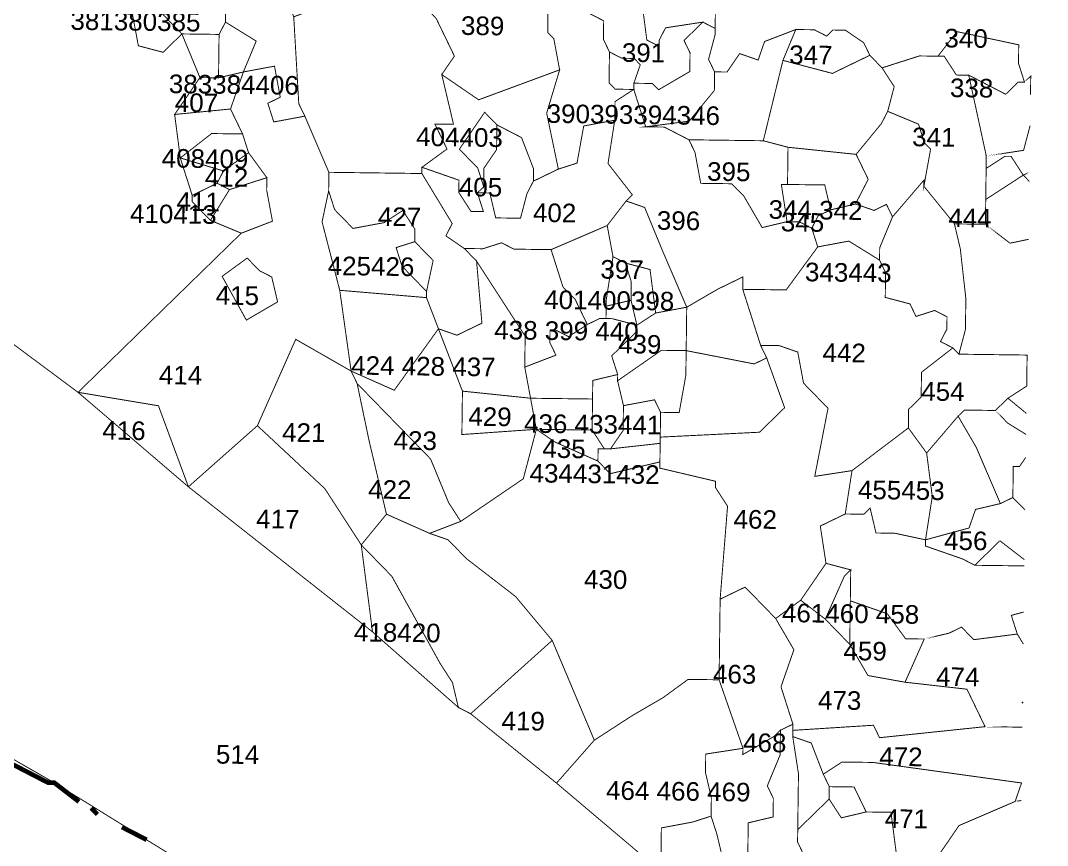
# Model space of a CAD drawing. Header units: metres. Extents: x 259278 to 277237, y 2171369 to 2185379.
# Drawn here: x 276509 to 277166, y 2172629 to 2173157 of the extents above; entities that cross this region are included whole.
import ezdxf

# ---------------------------------------------------------------- set-up
doc = ezdxf.new("R2010")
doc.units = ezdxf.units.M
doc.header["$MEASUREMENT"] = 0
for name, color, linetype in [('RIVER @ 1', 4, 'Continuous'), ('SURVEY NO.', 7, 'Continuous'), ('SURVEY PLOT BOUNDARY', 35, 'Continuous'), ('VILLAGE BOUNDARY', 212, 'Continuous')]:
    doc.layers.add(name, color=color, linetype=linetype)
doc.styles.add('PDF Arial', font='arial.ttf')

msp = doc.modelspace()

# ---------------------------------------------------------------- hatches: boundary and pattern name
at = {"layer": 'RIVER @ 1'}
h = msp.add_hatch(dxfattribs=at)
h.set_pattern_fill('DASH', color=256, scale=11.894434, angle=-0.74564)
h.set_pattern_definition([(359.25436, (257896.262, 2170850.366), (38.253085, 37.270174), [37.76483, -37.76483])])
edge = h.paths.add_edge_path()
edge.add_line((277165.72, 2174242.72), (277165.78, 2174247.49))
edge.add_line((277165.78, 2174247.49), (277094.27, 2174236.52))
edge.add_line((277094.27, 2174236.52), (276998.98, 2174225.86))
edge.add_line((276998.98, 2174225.86), (276955.42, 2174230.4))
edge.add_line((276955.42, 2174230.4), (276872.28, 2174239.41))
edge.add_line((276872.28, 2174239.41), (276702.23, 2174273.35))
edge.add_line((276702.23, 2174273.35), (276619.24, 2174294.25))
edge.add_line((276619.24, 2174294.25), (276559.88, 2174302.96))
edge.add_line((276559.88, 2174302.96), (276468.81, 2174312.07))
edge.add_line((276468.81, 2174312.07), (276397.45, 2174313))
edge.add_line((276397.45, 2174313), (276314.05, 2174302.19))
edge.add_line((276314.05, 2174302.19), (276274.31, 2174294.78))
edge.add_line((276274.31, 2174294.78), (276234.46, 2174279.43))
edge.add_line((276234.46, 2174279.43), (276202.38, 2174252.09))
edge.add_line((276202.38, 2174252.09), (276174.17, 2174216.77))
edge.add_line((276174.17, 2174216.77), (276141.99, 2174181.5))
edge.add_line((276141.99, 2174181.5), (276130, 2174173.73))
edge.add_line((276130, 2174173.73), (276125.98, 2174169.81))
edge.add_line((276125.98, 2174169.81), (276109.97, 2174158.12))
edge.add_line((276109.97, 2174158.12), (276038.25, 2174131.3))
edge.add_line((276038.25, 2174131.3), (275879.07, 2174085.79))
edge.add_line((275879.07, 2174085.79), (275719.78, 2174032.34))
edge.add_line((275719.78, 2174032.34), (275663.97, 2174009.28))
edge.add_line((275663.97, 2174009.28), (275624.12, 2173993.93))
edge.add_line((275624.12, 2173993.93), (275560.08, 2173947.18))
edge.add_line((275560.08, 2173947.18), (275544.06, 2173935.49))
edge.add_line((275544.06, 2173935.49), (275495.98, 2173896.46))
edge.add_line((275495.98, 2173896.46), (275459.94, 2173869.17))
edge.add_line((275459.94, 2173869.17), (275439.86, 2173849.61))
edge.add_line((275439.86, 2173849.61), (275419.99, 2173845.9))
edge.add_line((275419.99, 2173845.9), (275408.09, 2173846.06))
edge.add_line((275408.09, 2173846.06), (275396.36, 2173858.1))
edge.add_line((275396.36, 2173858.1), (275388.74, 2173882))
edge.add_line((275388.74, 2173882), (275377.46, 2173929.73))
edge.add_line((275377.46, 2173929.73), (275378.14, 2173981.27))
edge.add_line((275378.14, 2173981.27), (275387.35, 2174080.29))
edge.add_line((275387.35, 2174080.29), (275392.09, 2174139.71))
edge.add_line((275392.09, 2174139.71), (275393.02, 2174211.08))
edge.add_line((275393.02, 2174211.08), (275390.19, 2174298.35))
edge.add_line((275390.19, 2174298.35), (275391.02, 2174361.79))
edge.add_line((275391.02, 2174361.79), (275403.68, 2174421.11))
edge.add_line((275403.68, 2174421.11), (275424.18, 2174472.39))
edge.add_line((275424.18, 2174472.39), (275452.26, 2174520.84))
edge.add_line((275452.26, 2174520.84), (275460.68, 2174535.36))
edge.add_line((275460.68, 2174535.36), (275476.79, 2174554.98))
edge.add_line((275476.79, 2174554.98), (275480.86, 2174562.86))
edge.add_line((275480.86, 2174562.86), (275488.94, 2174574.65))
edge.add_line((275488.94, 2174574.65), (275505.27, 2174610.13))
edge.add_line((275505.27, 2174610.13), (275513.71, 2174649.67))
edge.add_line((275513.71, 2174649.67), (275514.64, 2174721.04))
edge.add_line((275514.64, 2174721.04), (275492.4, 2174840.29))
edge.add_line((275492.4, 2174840.29), (275446.69, 2174983.65))
edge.add_line((275446.69, 2174983.65), (275407.87, 2175047.6))
edge.add_line((275407.87, 2175047.6), (275357.27, 2175119.64))
edge.add_line((275357.27, 2175119.64), (275278.96, 2175196))
edge.add_line((275278.96, 2175196), (275208.59, 2175272.26))
edge.add_line((275208.59, 2175272.26), (275173.43, 2175312.37))
edge.add_line((275173.43, 2175312.37), (275177.34, 2175308.35))
edge.add_line((275177.34, 2175308.35), (275103.1, 2175392.6))
edge.add_line((275103.1, 2175392.6), (274981.97, 2175529))
edge.add_line((274981.97, 2175529), (274892.44, 2175657.06))
edge.add_line((274892.44, 2175657.06), (274853.73, 2175728.94))
edge.add_line((274853.73, 2175728.94), (274811.36, 2175824.66))
edge.add_line((274811.36, 2175824.66), (274773.17, 2175936.2))
edge.add_line((274773.17, 2175936.2), (274761.74, 2175972.03))
edge.add_line((274761.74, 2175972.03), (274754.82, 2175997.51))
edge.add_line((274754.82, 2175997.51), (274750.16, 2175995.98))
edge.add_line((274750.16, 2175995.98), (274698.11, 2175957))
edge.add_line((274698.11, 2175957), (274721.01, 2175889.29))
edge.add_line((274721.01, 2175889.29), (274744.13, 2175837.44))
edge.add_line((274744.13, 2175837.44), (274798.13, 2175721.73))
edge.add_line((274798.13, 2175721.73), (274805.85, 2175705.77))
edge.add_line((274805.85, 2175705.77), (274817.49, 2175685.79))
edge.add_line((274817.49, 2175685.79), (274863.87, 2175593.98))
edge.add_line((274863.87, 2175593.98), (274863.82, 2175590.02))
edge.add_line((274863.82, 2175590.02), (274871.59, 2175578.02))
edge.add_line((274871.59, 2175578.02), (274914.42, 2175517.98))
edge.add_line((274914.42, 2175517.98), (274996.18, 2175401.92))
edge.add_line((274996.18, 2175401.92), (275097.75, 2175285.6))
edge.add_line((275097.75, 2175285.6), (275183.82, 2175197.24))
edge.add_line((275183.82, 2175197.24), (275219.04, 2175161.09))
edge.add_line((275219.04, 2175161.09), (275281.69, 2175100.79))
edge.add_line((275281.69, 2175100.79), (275289.52, 2175092.76))
edge.add_line((275289.52, 2175092.76), (275324.57, 2175044.72))
edge.add_line((275324.57, 2175044.72), (275332.4, 2175036.68))
edge.add_line((275332.4, 2175036.68), (275355.82, 2175008.62))
edge.add_line((275355.82, 2175008.62), (275359.58, 2174992.71))
edge.add_line((275359.58, 2174992.71), (275375.08, 2174964.75))
edge.add_line((275375.08, 2174964.75), (275378.89, 2174952.8))
edge.add_line((275378.89, 2174952.8), (275401.9, 2174893.02))
edge.add_line((275401.9, 2174893.02), (275420.74, 2174817.43))
edge.add_line((275420.74, 2174817.43), (275424.34, 2174789.63))
edge.add_line((275424.34, 2174789.63), (275424.08, 2174769.8))
edge.add_line((275424.08, 2174769.8), (275427.63, 2174738.03))
edge.add_line((275427.63, 2174738.03), (275427.48, 2174726.14))
edge.add_line((275427.48, 2174726.14), (275422.95, 2174682.58))
edge.add_line((275422.95, 2174682.58), (275401.94, 2174591.65))
edge.add_line((275401.94, 2174591.65), (275381.34, 2174532.43))
edge.add_line((275381.34, 2174532.43), (275373, 2174500.82))
edge.add_line((275373, 2174500.82), (275364.45, 2174473.08))
edge.add_line((275364.45, 2174473.08), (275352.3, 2174433.67))
edge.add_line((275352.3, 2174433.67), (275343.86, 2174394.13))
edge.add_line((275343.86, 2174394.13), (275343.91, 2174398.09))
edge.add_line((275343.91, 2174398.09), (275326.87, 2174307.11))
edge.add_line((275326.87, 2174307.11), (275309.82, 2174216.12))
edge.add_line((275309.82, 2174216.12), (275309.77, 2174212.16))
edge.add_line((275309.77, 2174212.16), (275288.2, 2174077.61))
edge.add_line((275288.2, 2174077.61), (275279.44, 2174014.28))
edge.add_line((275279.44, 2174014.28), (275274.91, 2173970.72))
edge.add_line((275274.91, 2173970.72), (275274.86, 2173966.75))
edge.add_line((275274.86, 2173966.75), (275264.82, 2173804.3))
edge.add_line((275264.82, 2173804.3), (275260.08, 2173744.88))
edge.add_line((275260.08, 2173744.88), (275254.1, 2173590.3))
edge.add_line((275254.1, 2173590.3), (275244.99, 2173499.22))
edge.add_line((275244.99, 2173499.22), (275236.44, 2173451.74))
edge.add_line((275236.44, 2173451.74), (275236.39, 2173447.78))
edge.add_line((275236.39, 2173447.78), (275232.01, 2173416.11))
edge.add_line((275232.01, 2173416.11), (275206.99, 2173321.26))
edge.add_line((275206.99, 2173321.26), (275194.53, 2173277.81))
edge.add_line((275194.53, 2173277.81), (275190.3, 2173258.03))
edge.add_line((275190.3, 2173258.03), (275169.3, 2173167.1))
edge.add_line((275169.3, 2173167.1), (275152.25, 2173076.12))
edge.add_line((275152.25, 2173076.12), (275147.64, 2173040.84))
edge.add_line((275147.64, 2173040.84), (275143.45, 2173008.82))
edge.add_line((275143.45, 2173008.82), (275109.1, 2172807.03))
edge.add_line((275109.1, 2172807.03), (275095.66, 2172688.24))
edge.add_line((275095.66, 2172688.24), (275086.6, 2172601.11))
edge.add_line((275086.6, 2172601.11), (275086.24, 2172573.36))
edge.add_line((275086.24, 2172573.36), (275081.34, 2172502.05))
edge.add_line((275081.34, 2172502.05), (275084.74, 2172458.38))
edge.add_line((275084.74, 2172458.38), (275084.23, 2172418.73))
edge.add_line((275084.23, 2172418.73), (275091.43, 2172363.12))
edge.add_line((275091.43, 2172363.12), (275105.48, 2172224.15))
edge.add_line((275105.48, 2172224.15), (275127.2, 2172065.25))
edge.add_line((275127.2, 2172065.25), (275134.62, 2172025.49))
edge.add_line((275134.62, 2172025.49), (275164.63, 2171894.24))
edge.add_line((275164.63, 2171894.24), (275198.24, 2171735.19))
edge.add_line((275198.24, 2171735.19), (275213.37, 2171679.47))
edge.add_line((275213.37, 2171679.47), (275246.88, 2171512.49))
edge.add_line((275246.88, 2171512.49), (275246.94, 2171516.45))
edge.add_line((275246.94, 2171516.45), (275269.33, 2171409.09))
edge.add_line((275269.33, 2171409.09), (275271.15, 2171397.17))

# ---------------------------------------------------------------- linework, layer by layer
at = {"layer": 'SURVEY PLOT BOUNDARY', "lineweight": 18, "const_width": 0.595}
for points in [[(276501.88, 2173197.34), (276573.54, 2173220.2), (276569.32, 2173200.43), (276569.17, 2173188.54), (276549.3, 2173184.83), (276553, 2173164.95), (276580.7, 2173160.63), (276584.41, 2173140.75), (276600.21, 2173136.58), (276612.26, 2173148.32), (276623.79, 2173120.41), (276607.62, 2173096.83), (276611.23, 2173069.03), (276618.84, 2173045.13), (276618.79, 2173041.17), (276630.53, 2173029.12), (276650.25, 2173020.93), (276545.84, 2172919.19), (276431.96, 2173003.95)], [(276846.51, 2173173.03), (276846.2, 2173149.24), (276850.11, 2173145.23), (276853.81, 2173125.35), (276802.02, 2173106.2), (276778.44, 2173122.37), (276786.53, 2173134.16), (276774.94, 2173158.1)], [(276905.97, 2173172.26), (276909.57, 2173144.45), (276917.45, 2173140.38), (276917.5, 2173144.35), (276921.57, 2173152.23), (276945.4, 2173155.88), (276933.36, 2173144.14), (276937.22, 2173136.16), (276937.06, 2173124.27), (276917.09, 2173112.63), (276913.17, 2173116.65), (276901.28, 2173116.8), (276905.4, 2173128.64), (276901.49, 2173132.66), (276893.56, 2173132.76), (276885.68, 2173136.83), (276881.82, 2173144.81), (276881.98, 2173156.71), (276874.1, 2173160.78)], [(277093.04, 2172618.62), (277109.21, 2172642.2), (277145.09, 2172657.6), (277149.21, 2172669.44), (277054.22, 2172682.57), (277034.4, 2172682.83), (277022.41, 2172675.06), (277014.74, 2172694.98), (277002.9, 2172699.1), (277002.95, 2172703.07), (277054.53, 2172706.36), (277058.39, 2172698.38), (277125.89, 2172705.43), (277114.31, 2172729.38), (277074.72, 2172733.86), (277086.97, 2172761.46), (277075.08, 2172761.61), (277063.39, 2172777.63), (277039.71, 2172785.87), (277039.97, 2172805.69), (277024.16, 2172809.86), (277020.51, 2172833.7), (277036.47, 2172841.42), (277048.36, 2172841.27), (277052.38, 2172845.18), (277056.13, 2172829.27), (277068.03, 2172829.12), (277087.8, 2172824.89), (277115.65, 2172832.46), (277119.77, 2172844.31), (277135.68, 2172848.06), (277120.28, 2172883.95), (277108.65, 2172903.93), (277112.66, 2172907.85), (277132.48, 2172907.59), (277140.52, 2172915.41), (277152.29, 2172905.74), (277140.52, 2172915.41), (277152.51, 2172923.19), (277152.77, 2172943.01), (277109.16, 2172943.58), (277113.33, 2172959.39), (277113.59, 2172979.21), (277110.04, 2173010.98), (277106.28, 2173026.89), (277126.1, 2173026.63), (277126.31, 2173042.49), (277138.31, 2173050.27), (277150.3, 2173058.04), (277142.53, 2173070.04), (277138.56, 2173070.09), (277126.57, 2173062.32), (277126.67, 2173070.25), (277115.45, 2173121.95), (277139.08, 2173109.74), (277147.11, 2173117.57), (277151.08, 2173117.52), (277147.27, 2173129.46), (277147.42, 2173141.36), (277107.88, 2173149.8), (277095.78, 2173134.1), (277083.89, 2173134.25), (277060, 2173126.63), (277052.18, 2173134.67), (277048.32, 2173142.65), (277036.53, 2173150.73), (277028.6, 2173150.83), (277024.58, 2173146.92), (277016.71, 2173150.99), (277004.81, 2173151.14), (276984.89, 2173143.47), (276980.77, 2173131.63), (276968.93, 2173135.75), (276960.85, 2173123.96), (276952.92, 2173124.06), (276949.06, 2173132.04), (276953.23, 2173147.85), (276953.49, 2173167.67)], [(276707.69, 2172560.19), (276530.69, 2172669.56), (276318.18, 2172791.29), (276338.51, 2172830.68), (276342.58, 2172838.56), (276366.16, 2172822.39), (276401.99, 2172833.82), (276402.35, 2172861.57), (276354.84, 2172866.16), (276375.28, 2172913.48), (276411.98, 2172992.31), (276431.96, 2173003.95), (276545.84, 2172919.19), (276616.42, 2172858.79), (276734.16, 2172766.05), (276789.04, 2172717.75), (276796.91, 2172713.68), (276851.84, 2172669.35), (276918.51, 2172612.96)], [(277135.37, 2172824.28), (277151.07, 2172812.17)], [(277151.07, 2172812.17), (277135.37, 2172824.28)], [(276141.53, 2172623.07), (276221.9, 2172705.3), (276306.39, 2172799.37), (276318.18, 2172791.29), (276530.69, 2172669.56), (276707.69, 2172560.19)]]:
    msp.add_lwpolyline(points, dxfattribs=at)
for points in [[(276652.52, 2173195.38), (276656.22, 2173175.51), (276676.1, 2173179.21), (276683.77, 2173159.29), (276687.01, 2173103.73), (276690.87, 2173095.75), (276671, 2173092.04), (276667.19, 2173103.99), (276675.17, 2173107.85), (276671.46, 2173127.72), (276651.59, 2173124.02), (276659.78, 2173143.74), (276640.11, 2173155.89), (276640.42, 2173179.68), (276604.59, 2173168.25), (276600.73, 2173176.23), (276624.67, 2173187.81), (276612.88, 2173195.9), (276609.07, 2173207.85), (276617.05, 2173211.71), (276632.96, 2173215.47), (276632.85, 2173207.54), (276648.71, 2173207.33)], [(276945.87, 2173191.57), (276949.83, 2173191.51), (276965.64, 2173187.34), (276969.65, 2173191.26), (276997.35, 2173186.93), (277013.16, 2173182.76), (277013, 2173170.86), (276981.29, 2173171.28), (276953.49, 2173167.67), (276953.28, 2173151.81), (276945.4, 2173155.88), (276921.57, 2173152.23), (276917.5, 2173144.35), (276917.45, 2173140.38), (276909.57, 2173144.45), (276905.97, 2173172.26), (276906.07, 2173180.19), (276902.21, 2173188.17), (276922.08, 2173191.87), (276933.98, 2173191.72), (276941.9, 2173191.62)], [(276600.73, 2173176.23), (276604.59, 2173168.25), (276600.52, 2173160.37), (276612.26, 2173148.32), (276600.21, 2173136.58), (276584.41, 2173140.75), (276580.7, 2173160.63), (276588.99, 2173188.28), (276596.87, 2173184.21)], [(276640.11, 2173155.89), (276636.04, 2173148.01), (276612.26, 2173148.32), (276600.52, 2173160.37), (276604.59, 2173168.25), (276640.42, 2173179.68)], [(276774.94, 2173158.1), (276786.53, 2173134.16), (276778.44, 2173122.37), (276785.96, 2173090.54), (276774.07, 2173090.7), (276781.79, 2173074.74), (276765.78, 2173063.05), (276765.73, 2173059.08), (276726.08, 2173059.6), (276706.26, 2173059.86), (276690.87, 2173095.75), (276687.01, 2173103.73), (276683.77, 2173159.29), (276715.64, 2173170.77), (276735.51, 2173174.48), (276755.38, 2173178.18)], [(276885.68, 2173136.83), (276885.53, 2173124.94), (276885.42, 2173117.01), (276889.34, 2173112.99), (276901.23, 2173112.84), (276889.23, 2173105.06), (276889.08, 2173093.17), (276869.21, 2173089.46), (276864.93, 2173065.72), (276852.99, 2173061.91), (276845.53, 2173097.7), (276853.81, 2173125.35), (276850.11, 2173145.23), (276846.2, 2173149.24), (276846.51, 2173173.03), (276866.22, 2173164.84), (276874.1, 2173160.78), (276881.98, 2173156.71), (276881.82, 2173144.81)], [(276651.59, 2173124.02), (276635.68, 2173120.26), (276636.04, 2173148.01), (276640.11, 2173155.89), (276659.78, 2173143.74)], [(276952.92, 2173124.06), (276952.76, 2173112.17), (276936.65, 2173092.55), (276908.85, 2173088.94), (276901.23, 2173112.84), (276901.28, 2173116.8), (276913.17, 2173116.65), (276917.09, 2173112.63), (276937.06, 2173124.27), (276937.22, 2173136.16), (276933.36, 2173144.14), (276945.4, 2173155.88), (276953.28, 2173151.81), (276953.23, 2173147.85), (276949.06, 2173132.04)], [(276996.63, 2173131.42), (276984.06, 2173080.03), (276948.39, 2173080.5), (276936.49, 2173080.65), (276920.74, 2173088.79), (276908.85, 2173088.94), (276936.65, 2173092.55), (276952.76, 2173112.17), (276952.92, 2173124.06), (276960.85, 2173123.96), (276968.93, 2173135.75), (276980.77, 2173131.63), (276984.89, 2173143.47), (277004.81, 2173151.14)], [(277052.18, 2173134.67), (277028.24, 2173123.08), (276996.63, 2173131.42), (277004.81, 2173151.14), (277016.71, 2173150.99), (277024.58, 2173146.92), (277028.6, 2173150.83), (277036.53, 2173150.73), (277048.32, 2173142.65)], [(277151.08, 2173117.52), (277147.11, 2173117.57), (277139.08, 2173109.74), (277115.45, 2173121.95), (277107.52, 2173122.05), (277099.75, 2173134.05), (277095.78, 2173134.1), (277107.88, 2173149.8), (277147.42, 2173141.36), (277147.27, 2173129.46)], [(276636.04, 2173148.01), (276635.68, 2173120.26), (276623.79, 2173120.41), (276612.26, 2173148.32)], [(276901.23, 2173112.84), (276889.34, 2173112.99), (276885.42, 2173117.01), (276885.53, 2173124.94), (276885.68, 2173136.83), (276893.56, 2173132.76), (276901.49, 2173132.66), (276905.4, 2173128.64), (276901.28, 2173116.8)], [(277060, 2173126.63), (277067.78, 2173114.63), (277063.61, 2173098.83), (277059.54, 2173090.95), (277043.42, 2173071.33), (276999.87, 2173075.86), (276984.06, 2173080.03), (276996.63, 2173131.42), (277028.24, 2173123.08), (277052.18, 2173134.67)], [(277095.78, 2173134.1), (277099.75, 2173134.05), (277107.52, 2173122.05), (277115.45, 2173121.95), (277126.67, 2173070.25), (277126.57, 2173062.32), (277126.31, 2173042.49), (277126.1, 2173026.63), (277106.28, 2173026.89), (277086.77, 2173050.94), (277091.05, 2173074.68), (277087.13, 2173078.69), (277083.32, 2173090.64), (277063.61, 2173098.83), (277067.78, 2173114.63), (277060, 2173126.63), (277071.95, 2173130.44), (277083.89, 2173134.25)], [(276690.87, 2173095.75), (276706.26, 2173059.86), (276706.11, 2173047.96), (276701.89, 2173028.19), (276713.21, 2172984.42), (276720.47, 2172932.78), (276685.05, 2172953.07), (276660.54, 2172897.87), (276616.42, 2172858.79), (276597.27, 2172910.59), (276545.84, 2172919.19), (276650.25, 2173020.93), (276670.17, 2173028.6), (276666.47, 2173048.48), (276666.57, 2173056.41), (276654.88, 2173072.42), (276651.07, 2173084.37), (276643.35, 2173100.33), (276651.59, 2173124.02), (276671.46, 2173127.72), (276675.17, 2173107.85), (276667.19, 2173103.99), (276671, 2173092.04)], [(276623.79, 2173120.41), (276635.68, 2173120.26), (276651.59, 2173124.02), (276643.35, 2173100.33), (276607.62, 2173096.83)], [(276852.99, 2173061.91), (276837.03, 2173054.19), (276837.13, 2173062.12), (276829.46, 2173082.05), (276813.71, 2173090.18), (276805.88, 2173098.22), (276789.72, 2173074.63), (276801.45, 2173062.58), (276805.26, 2173050.64), (276801.25, 2173046.72), (276805.06, 2173034.78), (276797.13, 2173034.88), (276789.36, 2173046.88), (276789.46, 2173054.81), (276765.78, 2173063.05), (276781.79, 2173074.74), (276774.07, 2173090.7), (276785.96, 2173090.54), (276778.44, 2173122.37), (276802.02, 2173106.2), (276853.81, 2173125.35), (276845.53, 2173097.7)], [(277151.08, 2173117.52), (277155.09, 2173121.43), (277154.94, 2173109.53), (277155.09, 2173121.43)], [(276908.85, 2173088.94), (276920.74, 2173088.79), (276936.49, 2173080.65), (276940.36, 2173072.67), (276944.06, 2173052.8), (276963.88, 2173052.54), (276971.71, 2173044.51), (276983.34, 2173024.53), (276999.25, 2173028.29), (277007.18, 2173028.18), (277015.06, 2173024.11), (277018.87, 2173012.17), (276998.68, 2172984.67), (276970.93, 2172985.03), (276971.04, 2172992.96), (276955.08, 2172985.24), (276935.1, 2172973.6), (276919.71, 2173009.49), (276908.18, 2173037.4), (276896.34, 2173041.52), (276900.35, 2173045.43), (276884.75, 2173065.47), (276889.08, 2173093.17), (276889.23, 2173105.06), (276901.23, 2173112.84)], [(276607.62, 2173096.83), (276643.35, 2173100.33), (276651.07, 2173084.37), (276631.25, 2173084.63), (276611.23, 2173069.03)], [(276813.71, 2173090.18), (276813.5, 2173074.32), (276805.42, 2173062.53), (276805.26, 2173050.64), (276801.45, 2173062.58), (276789.72, 2173074.63), (276805.88, 2173098.22)], [(277086.77, 2173050.94), (277086.82, 2173054.9), (277066.69, 2173031.37), (277062.83, 2173039.35), (277054.85, 2173035.49), (277043.01, 2173039.61), (277051.15, 2173055.37), (277043.42, 2173071.33), (277059.54, 2173090.95), (277063.61, 2173098.83), (277083.32, 2173090.64), (277087.13, 2173078.69), (277091.05, 2173074.68)], [(276896.34, 2173041.52), (276884.24, 2173025.82), (276848.35, 2173010.42), (276824.57, 2173010.73), (276816.69, 2173014.8), (276804.75, 2173010.99), (276792.86, 2173011.14), (276781.07, 2173019.23), (276785.13, 2173027.11), (276765.73, 2173059.08), (276765.78, 2173063.05), (276789.46, 2173054.81), (276789.36, 2173046.88), (276797.13, 2173034.88), (276805.06, 2173034.78), (276801.25, 2173046.72), (276809.18, 2173046.62), (276812.93, 2173030.71), (276828.79, 2173030.5), (276832.96, 2173046.31), (276837.03, 2173054.19), (276852.99, 2173061.91), (276864.93, 2173065.72), (276869.21, 2173089.46), (276889.08, 2173093.17), (276884.75, 2173065.47), (276900.35, 2173045.43)], [(276611.23, 2173069.03), (276631.25, 2173084.63), (276651.07, 2173084.37), (276654.88, 2173072.42), (276638.87, 2173060.73)], [(276805.26, 2173050.64), (276805.42, 2173062.53), (276813.5, 2173074.32), (276813.71, 2173090.18), (276829.46, 2173082.05), (276837.13, 2173062.12), (276837.03, 2173054.19), (276832.96, 2173046.31), (276828.79, 2173030.5), (276812.93, 2173030.71), (276809.18, 2173046.62), (276801.25, 2173046.72)], [(277126.67, 2173070.25), (277150.51, 2173073.9), (277154.68, 2173089.71), (277150.51, 2173073.9)], [(276984.06, 2173080.03), (276999.87, 2173075.86), (276999.56, 2173052.07), (276995.6, 2173052.13), (276999.25, 2173028.29), (276983.34, 2173024.53), (276971.71, 2173044.51), (276963.88, 2173052.54), (276944.06, 2173052.8), (276940.36, 2173072.67), (276936.49, 2173080.65), (276948.39, 2173080.5)], [(276634.8, 2173052.86), (276638.87, 2173060.73), (276654.88, 2173072.42), (276666.57, 2173056.41), (276642.68, 2173048.79)], [(277043.42, 2173071.33), (277051.15, 2173055.37), (277043.01, 2173039.61), (277027.1, 2173035.85), (277023.35, 2173051.77), (276999.56, 2173052.07), (276999.87, 2173075.86)], [(276638.87, 2173060.73), (276634.8, 2173052.86), (276618.84, 2173045.13), (276611.23, 2173069.03)], [(277150.3, 2173058.04), (277138.31, 2173050.27), (277126.31, 2173042.49), (277126.57, 2173062.32), (277138.56, 2173070.09), (277142.53, 2173070.04)], [(276792.86, 2173011.14), (276800.68, 2173003.11), (276804.13, 2172963.41), (276788.17, 2172955.69), (276776.33, 2172959.81), (276768.66, 2172979.74), (276768.71, 2172983.7), (276772.93, 2173003.47), (276761.19, 2173015.52), (276761.3, 2173023.45), (276753.52, 2173035.45), (276741.53, 2173027.67), (276721.66, 2173023.97), (276709.92, 2173036.02), (276706.11, 2173047.96), (276706.26, 2173059.86), (276726.08, 2173059.6), (276765.73, 2173059.08), (276785.13, 2173027.11), (276781.07, 2173019.23)], [(277154.29, 2173059.97), (277150.3, 2173058.04), (277154.21, 2173054.03), (277150.3, 2173058.04)], [(276642.68, 2173048.79), (276630.53, 2173029.12), (276618.79, 2173041.17), (276618.84, 2173045.13), (276634.8, 2173052.86)], [(276630.53, 2173029.12), (276642.68, 2173048.79), (276666.57, 2173056.41), (276666.47, 2173048.48), (276670.17, 2173028.6), (276650.25, 2173020.93)], [(276999.56, 2173052.07), (277023.35, 2173051.77), (277027.1, 2173035.85), (277019.12, 2173031.99), (277015.06, 2173024.11), (277007.18, 2173028.18), (276999.25, 2173028.29), (276995.6, 2173052.13)], [(277086.77, 2173050.94), (277106.28, 2173026.89), (277110.04, 2173010.98), (277113.59, 2172979.21), (277113.33, 2172959.39), (277109.16, 2172943.58), (277105.25, 2172947.6), (277097.37, 2172951.66), (277101.44, 2172959.54), (277101.55, 2172967.47), (277093.67, 2172971.54), (277081.72, 2172967.73), (277077.86, 2172975.71), (277062.06, 2172979.88), (277062.26, 2172995.74), (277058.4, 2173003.72), (277058.51, 2173011.65), (277066.69, 2173031.37), (277086.82, 2173054.9)], [(276761.19, 2173015.52), (276749.25, 2173011.71), (276753.06, 2172999.77), (276764.8, 2172987.72), (276768.71, 2172983.7), (276768.66, 2172979.74), (276713.21, 2172984.42), (276701.89, 2173028.19), (276706.11, 2173047.96), (276709.92, 2173036.02), (276721.66, 2173023.97), (276741.53, 2173027.67), (276753.52, 2173035.45), (276761.3, 2173023.45)], [(276935.1, 2172973.6), (276915.23, 2172969.9), (276911.63, 2172997.7), (276895.82, 2173001.87), (276887.94, 2173005.94), (276884.24, 2173025.82), (276896.34, 2173041.52), (276908.18, 2173037.4), (276919.71, 2173009.49)], [(277066.69, 2173031.37), (277058.51, 2173011.65), (277058.4, 2173003.72), (277038.74, 2173015.88), (277018.87, 2173012.17), (277015.06, 2173024.11), (277019.12, 2173031.99), (277027.1, 2173035.85), (277043.01, 2173039.61), (277054.85, 2173035.49), (277062.83, 2173039.35)], [(276871.52, 2172962.54), (276867.66, 2172970.52), (276863.8, 2172978.5), (276855.97, 2172986.53), (276848.35, 2173010.42), (276884.24, 2173025.82), (276887.94, 2173005.94), (276883.62, 2172978.24), (276883.57, 2172974.27), (276883.46, 2172966.35), (276879.5, 2172966.4)], [(277126.1, 2173026.63), (277141.81, 2173014.53), (277153.73, 2173017.02), (277141.81, 2173014.53)], [(276768.71, 2172983.7), (276764.8, 2172987.72), (276753.06, 2172999.77), (276749.25, 2173011.71), (276761.19, 2173015.52), (276772.93, 2173003.47)], [(276848.35, 2173010.42), (276855.97, 2172986.53), (276863.8, 2172978.5), (276867.66, 2172970.52), (276871.52, 2172962.54), (276859.52, 2172954.76), (276851.65, 2172958.83), (276847.68, 2172958.88), (276847.63, 2172954.92), (276847.58, 2172950.95), (276851.44, 2172942.97), (276831.52, 2172935.3), (276831.77, 2172955.12), (276800.68, 2173003.11), (276792.86, 2173011.14), (276804.75, 2173010.99), (276816.69, 2173014.8), (276824.57, 2173010.73)], [(277058.4, 2173003.72), (277062.26, 2172995.74), (277062.06, 2172979.88), (277077.86, 2172975.71), (277081.72, 2172967.73), (277093.67, 2172971.54), (277101.55, 2172967.47), (277101.44, 2172959.54), (277097.37, 2172951.66), (277105.25, 2172947.6), (277085.22, 2172932), (277085.02, 2172916.14), (277076.99, 2172908.31), (277076.83, 2172896.42), (277040.79, 2172869.13), (277016.96, 2172865.47), (277025.45, 2172908.98), (277009.8, 2172925.05), (277006.1, 2172944.92), (276994.25, 2172949.04), (276982.36, 2172949.2), (276970.93, 2172985.03), (276998.68, 2172984.67), (277018.87, 2173012.17), (277038.74, 2173015.88)], [(276895.82, 2173001.87), (276899.63, 2172989.93), (276899.48, 2172978.03), (276883.57, 2172974.27), (276883.62, 2172978.24), (276887.94, 2173005.94)], [(276673.47, 2172977.01), (276653.49, 2172965.37), (276637.99, 2172993.33), (276654.01, 2173005.02), (276661.83, 2172996.99), (276669.71, 2172992.92)], [(276673.47, 2172977.01), (276669.71, 2172992.92), (276661.83, 2172996.99), (276654.01, 2173005.02), (276637.99, 2172993.33), (276653.49, 2172965.37)], [(276776.33, 2172959.81), (276788.17, 2172955.69), (276804.13, 2172963.41), (276800.68, 2173003.11), (276831.77, 2172955.12), (276831.52, 2172935.3), (276835.22, 2172915.42), (276791.67, 2172919.95)], [(276915.23, 2172969.9), (276903.23, 2172962.12), (276899.48, 2172978.03), (276899.63, 2172989.93), (276895.82, 2173001.87), (276911.63, 2172997.7)], [(276970.93, 2172985.03), (276982.36, 2172949.2), (276986.22, 2172941.21), (276978.24, 2172937.35), (276934.74, 2172945.85), (276934.95, 2172961.71), (276935.1, 2172973.6), (276955.08, 2172985.24), (276971.04, 2172992.96)], [(276720.47, 2172932.78), (276713.21, 2172984.42), (276768.66, 2172979.74), (276776.33, 2172959.81), (276748.06, 2172920.52)], [(276903.23, 2172962.12), (276887.43, 2172966.29), (276883.46, 2172966.35), (276883.57, 2172974.27), (276899.48, 2172978.03)], [(276934.74, 2172945.85), (276918.88, 2172946.06), (276890.88, 2172926.59), (276890.93, 2172930.56), (276887.12, 2172942.5), (276903.18, 2172958.16), (276903.23, 2172962.12), (276915.23, 2172969.9), (276935.1, 2172973.6), (276934.95, 2172961.71)], [(276883.46, 2172966.35), (276887.43, 2172966.29), (276903.23, 2172962.12), (276903.18, 2172958.16), (276887.12, 2172942.5), (276890.93, 2172930.56), (276875.02, 2172926.8), (276874.86, 2172914.91), (276835.22, 2172915.42), (276831.52, 2172935.3), (276851.44, 2172942.97), (276847.58, 2172950.95), (276847.63, 2172954.92), (276847.68, 2172958.88), (276851.65, 2172958.83), (276859.52, 2172954.76), (276871.52, 2172962.54), (276879.5, 2172966.4)], [(276790.59, 2172836.69), (276782.81, 2172848.69), (276771.28, 2172876.6), (276724.33, 2172924.8), (276720.47, 2172932.78), (276748.06, 2172920.52), (276776.33, 2172959.81), (276791.67, 2172919.95), (276791.31, 2172892.2), (276838.93, 2172895.55), (276830.59, 2172863.93)], [(276743.07, 2172841.28), (276726.95, 2172821.66), (276703.63, 2172857.65), (276660.54, 2172897.87), (276685.05, 2172953.07), (276720.47, 2172932.78), (276724.33, 2172924.8), (276731.79, 2172889.01)], [(276894.63, 2172910.68), (276890.88, 2172926.59), (276918.88, 2172946.06), (276934.74, 2172945.85), (276934.53, 2172929.99), (276930.26, 2172906.25), (276918.37, 2172906.41), (276914.51, 2172914.39)], [(277040.79, 2172869.13), (277036.47, 2172841.42), (277020.51, 2172833.7), (277024.16, 2172809.86), (277008, 2172786.28), (276991.98, 2172774.59), (276972.42, 2172794.67), (276956.46, 2172786.95), (276961.2, 2172846.37), (276953.43, 2172858.37), (276953.48, 2172862.33), (276917.9, 2172870.73), (276917.95, 2172874.69), (276918.11, 2172886.58), (276918.16, 2172890.55), (276981.64, 2172893.69), (276997.7, 2172909.34), (276986.22, 2172941.21), (276982.36, 2172949.2), (276994.25, 2172949.04), (277006.1, 2172944.92), (277009.8, 2172925.05), (277025.45, 2172908.98), (277016.96, 2172865.47)], [(277088.52, 2172880.4), (277076.83, 2172896.42), (277076.99, 2172908.31), (277085.02, 2172916.14), (277085.22, 2172932), (277105.25, 2172947.6), (277109.16, 2172943.58), (277132.95, 2172943.27), (277152.77, 2172943.01), (277152.51, 2172923.19), (277140.52, 2172915.41), (277132.48, 2172907.59), (277124.56, 2172907.69), (277112.66, 2172907.85), (277108.65, 2172903.93)], [(276918.16, 2172890.55), (276918.37, 2172906.41), (276930.26, 2172906.25), (276934.53, 2172929.99), (276934.74, 2172945.85), (276978.24, 2172937.35), (276986.22, 2172941.21), (276997.7, 2172909.34), (276981.64, 2172893.69)], [(276890.88, 2172926.59), (276894.63, 2172910.68), (276894.43, 2172894.82), (276886.34, 2172883.03), (276882.38, 2172883.08), (276874.61, 2172895.08), (276874.86, 2172914.91), (276875.02, 2172926.8), (276890.93, 2172930.56)], [(276770.66, 2172829.02), (276743.07, 2172841.28), (276731.79, 2172889.01), (276724.33, 2172924.8), (276771.28, 2172876.6), (276782.81, 2172848.69), (276790.59, 2172836.69)], [(276835.22, 2172915.42), (276838.93, 2172895.55), (276791.31, 2172892.2), (276791.67, 2172919.95)], [(276616.42, 2172858.79), (276545.84, 2172919.19), (276597.27, 2172910.59)], [(276874.86, 2172914.91), (276874.61, 2172895.08), (276838.93, 2172895.55), (276835.22, 2172915.42)], [(276918.37, 2172906.41), (276918.16, 2172890.55), (276918.11, 2172886.58), (276886.34, 2172883.03), (276894.43, 2172894.82), (276894.63, 2172910.68), (276914.51, 2172914.39)], [(277132.48, 2172907.59), (277140.31, 2172899.55), (277152.11, 2172892.26), (277140.31, 2172899.55)], [(277135.68, 2172848.06), (277119.77, 2172844.31), (277115.65, 2172832.46), (277087.8, 2172824.89), (277092.12, 2172852.6), (277088.52, 2172880.4), (277108.65, 2172903.93), (277120.28, 2172883.95)], [(276734.16, 2172766.05), (276616.42, 2172858.79), (276660.54, 2172897.87), (276703.63, 2172857.65), (276726.95, 2172821.66)], [(276878.31, 2172875.21), (276886.14, 2172867.17), (276902.05, 2172870.93), (276917.95, 2172874.69), (276917.9, 2172870.73), (276953.48, 2172862.33), (276953.43, 2172858.37), (276961.2, 2172846.37), (276956.46, 2172786.95), (276955.79, 2172735.41), (276935.97, 2172735.66), (276919.96, 2172723.98), (276899.98, 2172712.34), (276875.99, 2172696.79), (276849.07, 2172760.59), (276825.64, 2172788.65), (276794.24, 2172812.85), (276782.5, 2172824.9), (276770.66, 2172829.02), (276790.59, 2172836.69), (276830.59, 2172863.93), (276838.93, 2172895.55), (276850.72, 2172887.46)], [(276882.38, 2172883.08), (276878.42, 2172883.14), (276878.31, 2172875.21), (276850.72, 2172887.46), (276838.93, 2172895.55), (276874.61, 2172895.08)], [(277088.52, 2172880.4), (277092.12, 2172852.6), (277087.8, 2172824.89), (277068.03, 2172829.12), (277056.13, 2172829.27), (277052.38, 2172845.18), (277048.36, 2172841.27), (277036.47, 2172841.42), (277040.79, 2172869.13), (277076.83, 2172896.42)], [(276917.95, 2172874.69), (276902.05, 2172870.93), (276886.14, 2172867.17), (276878.31, 2172875.21), (276878.42, 2172883.14), (276882.38, 2172883.08), (276886.34, 2172883.03), (276918.11, 2172886.58)], [(277143.65, 2172851.93), (277135.68, 2172848.06), (277143.65, 2172851.93), (277151.48, 2172843.89), (277143.65, 2172851.93), (277143.91, 2172871.75), (277147.88, 2172871.7), (277151.92, 2172877.59), (277147.88, 2172871.7), (277143.91, 2172871.75)], [(276770.66, 2172829.02), (276782.5, 2172824.9), (276794.24, 2172812.85), (276825.64, 2172788.65), (276849.07, 2172760.59), (276796.91, 2172713.68), (276789.04, 2172717.75), (276785.28, 2172733.66), (276777.51, 2172745.66), (276746.51, 2172801.58), (276726.95, 2172821.66), (276743.07, 2172841.28)], [(276789.04, 2172717.75), (276734.16, 2172766.05), (276726.95, 2172821.66), (276746.51, 2172801.58), (276777.51, 2172745.66), (276785.28, 2172733.66)], [(277087.74, 2172820.93), (277087.8, 2172824.89), (277087.74, 2172820.93), (277111.43, 2172812.69), (277119.3, 2172808.62), (277151.02, 2172808.21), (277119.3, 2172808.62), (277135.37, 2172824.28), (277119.3, 2172808.62), (277111.43, 2172812.69)], [(277039.97, 2172805.69), (277035.95, 2172801.78), (277023.7, 2172774.18), (277008, 2172786.28), (277024.16, 2172809.86)], [(277039.71, 2172785.87), (277039.35, 2172758.11), (277023.7, 2172774.18), (277035.95, 2172801.78), (277039.97, 2172805.69)], [(277003, 2172707.03), (276995.02, 2172703.17), (276991, 2172699.26), (276971.03, 2172687.62), (276971.08, 2172691.59), (276955.79, 2172735.41), (276956.46, 2172786.95), (276972.42, 2172794.67), (276991.98, 2172774.59), (277003.62, 2172754.61), (276995.38, 2172730.93), (276999.19, 2172718.98)], [(277023.7, 2172774.18), (277039.35, 2172758.11), (277050.98, 2172738.13), (277074.72, 2172733.86), (277114.31, 2172729.38), (277125.89, 2172705.43), (277058.39, 2172698.38), (277054.53, 2172706.36), (277002.95, 2172703.07), (277003, 2172707.03), (276999.19, 2172718.98), (276995.38, 2172730.93), (277003.62, 2172754.61), (276991.98, 2172774.59), (277008, 2172786.28)], [(277086.97, 2172761.46), (277074.72, 2172733.86), (277050.98, 2172738.13), (277039.35, 2172758.11), (277039.71, 2172785.87), (277063.39, 2172777.63), (277075.08, 2172761.61)], [(277086.97, 2172761.46), (277102.88, 2172765.22), (277110.86, 2172769.08), (277118.68, 2172761.04), (277146.48, 2172764.65), (277150.37, 2172758.25), (277146.48, 2172764.65), (277142.67, 2172776.59), (277150.63, 2172778.76), (277142.67, 2172776.59), (277146.48, 2172764.65), (277118.68, 2172761.04), (277110.86, 2172769.08), (277102.88, 2172765.22)], [(276875.99, 2172696.79), (276851.84, 2172669.35), (276796.91, 2172713.68), (276849.07, 2172760.59)], [(276971.08, 2172691.59), (276947.24, 2172687.93), (276947.09, 2172676.04), (276950.85, 2172660.13), (276950.69, 2172648.23), (276938.75, 2172644.42), (276918.87, 2172640.72), (276918.62, 2172620.89), (276918.51, 2172612.96), (276851.84, 2172669.35), (276875.99, 2172696.79), (276899.98, 2172712.34), (276919.96, 2172723.98), (276935.97, 2172735.66), (276955.79, 2172735.41)], [(276958.26, 2172620.38), (276954.5, 2172636.29), (276950.69, 2172648.23), (276950.85, 2172660.13), (276947.09, 2172676.04), (276947.24, 2172687.93), (276971.08, 2172691.59), (276971.03, 2172687.62), (276991, 2172699.26), (276995.02, 2172703.17), (276994.81, 2172687.31), (276986.63, 2172667.59), (276990.49, 2172659.61), (276990.33, 2172647.72), (276974.42, 2172643.96), (276974.12, 2172620.17)], [(277002.95, 2172703.07), (277002.9, 2172699.1), (277006.55, 2172675.26), (277006.29, 2172655.44), (277006.09, 2172639.58), (277006.03, 2172635.62), (277005.98, 2172631.65), (277009.84, 2172623.67), (277017.67, 2172615.64), (277001.5, 2172592.05), (276962.02, 2172604.46), (276958.26, 2172620.38), (276974.12, 2172620.17), (276974.42, 2172643.96), (276990.33, 2172647.72), (276990.49, 2172659.61), (276986.63, 2172667.59), (276994.81, 2172687.31), (276995.02, 2172703.17), (277003, 2172707.03)], [(277125.89, 2172705.43), (277149.67, 2172705.12)], [(277022.41, 2172675.06), (277026.27, 2172667.08), (277026.17, 2172659.15), (277006.09, 2172639.58), (277006.29, 2172655.44), (277006.55, 2172675.26), (277002.9, 2172699.1), (277014.74, 2172694.98)], [(277145.09, 2172657.6), (277109.21, 2172642.2), (277093.04, 2172618.62), (277069.31, 2172622.9), (277065.7, 2172650.7), (277049.85, 2172650.91), (277042.13, 2172666.87), (277026.27, 2172667.08), (277022.41, 2172675.06), (277034.4, 2172682.83), (277054.22, 2172682.57), (277149.21, 2172669.44)], [(277026.17, 2172659.15), (277026.27, 2172667.08), (277042.13, 2172666.87), (277049.85, 2172650.91), (277033.94, 2172647.15)], [(277049.85, 2172650.91), (277065.7, 2172650.7), (277069.31, 2172622.9), (277053.3, 2172611.21), (277017.67, 2172615.64), (277009.84, 2172623.67), (277005.98, 2172631.65), (277006.03, 2172635.62), (277006.09, 2172639.58), (277026.17, 2172659.15), (277033.94, 2172647.15)], [(277145.09, 2172657.6), (277149.06, 2172658.21)], [(276918.51, 2172612.96), (276918.62, 2172620.89), (276918.87, 2172640.72), (276938.75, 2172644.42), (276950.69, 2172648.23), (276954.5, 2172636.29), (276958.26, 2172620.38), (276962.02, 2172604.46)]]:
    msp.add_lwpolyline(points, close=True, dxfattribs=at)
at = {"layer": 'SURVEY PLOT BOUNDARY', "lineweight": 18}
msp.add_point((277149.88, 2172720.98), dxfattribs=at)
msp.add_point((277149.88, 2172720.98), dxfattribs=at)
at = {"layer": 'VILLAGE BOUNDARY', "const_width": 2.97}
for points in [[(276518.85, 2172673.68), (276503.1, 2172681.82), (276483.43, 2172693.97)], [(276510.98, 2172677.75), (276526.73, 2172669.61), (276530.69, 2172669.56), (276546.4, 2172657.46)], [(276558.19, 2172649.37), (276554.27, 2172653.39)], [(276573.94, 2172641.24), (276581.82, 2172637.17), (276589.69, 2172633.1)]]:
    msp.add_lwpolyline(points, dxfattribs=at)

# ---------------------------------------------------------------- texts
at = {"layer": 'SURVEY NO.', "attachment_point": 7, "rotation": 359.25436, "style": 'PDF Arial'}
for s, insert, char_height in [('381380385', (276540.92, 2173150.81), 11.894), ('389', (276790.67, 2173147.56), 11.894), ('340', (277099.82, 2173139.58), 11.894), ('391', (276893.53, 2173130.36), 11.894), ('347', (277000.56, 2173128.97), 11.894), ('383384406', (276603.83, 2173110.35), 11.894), ('338', (277103.37, 2173107.8), 11.894), ('407', (276607.64, 2173098.41), 11.894), ('390393394346', (276845.44, 2173091.33), 11.8944), ('404403', (276761.99, 2173076.56), 11.894), ('341', (277079.17, 2173076.4), 11.894), ('408409', (276599.25, 2173062.83), 11.894), ('395', (276948.05, 2173054.31), 11.894), ('412', (276626.85, 2173050.91), 11.894), ('405', (276789.32, 2173044.49), 11.894), ('411', (276608.8, 2173035.28), 11.894), ('410413', (276578.97, 2173027.39), 11.894), ('402', (276836.69, 2173028.01), 11.894), ('344 342', (276987.38, 2173030), 11.894), ('427', (276737.54, 2173025.68), 11.894), ('396', (276915.92, 2173023), 11.894), ('345', (276995.2, 2173021.97), 11.894), ('444', (277102.29, 2173024.9), 11.894), ('425426', (276705.41, 2172994.03), 11.894), ('397', (276879.83, 2172991.75), 11.894), ('343443', (277010.65, 2172990.05), 11.894), ('415', (276633.79, 2172975.14), 11.894), ('401400398', (276843.89, 2172972.39), 11.894), ('438 399 440', (276811.92, 2172952.99), 11.8944), ('439', (276891.1, 2172944.02), 11.894), ('442', (277021.87, 2172938.7), 11.894), ('424 428 437', (276720.44, 2172930.38), 11.8944), ('414', (276597.45, 2172924.4), 11.894), ('454', (277084.99, 2172913.75), 11.894), ('429', (276795.34, 2172897.69), 11.894), ('416', (276561.3, 2172888.84), 11.894), ('436 433441', (276830.97, 2172893.25), 11.894), ('421', (276676.27, 2172887.68), 11.894), ('423', (276747.57, 2172882.44), 11.894), ('435', (276842.66, 2172877.23), 11.894), ('434431432', (276834.52, 2172861.48), 11.894), ('422', (276731.3, 2172851.28), 11.894), ('455453', (277044.52, 2172850.83), 11.894), ('417', (276659.69, 2172832.38), 11.894), ('462', (276964.98, 2172832.04), 11.894), ('456', (277099.61, 2172818.39), 11.894), ('430', (276869.32, 2172793.61), 11.894), ('461460 458', (276995.92, 2172772.15), 11.894), ('418420', (276722.18, 2172759.85), 11.894), ('459', (277035.25, 2172747.85), 11.894), ('463', (276951.8, 2172733.06), 11.894), ('474', (277094.51, 2172731.55), 11.894), ('473', (277018.98, 2172716.32), 11.894), ('419', (276816.6, 2172703.11), 11.894), ('468', (276971.05, 2172689.2), 11.894), ('514', (276633.94, 2172681.69), 11.894), ('472', (277058.16, 2172680.47), 11.894), ('464 466 469', (276883.42, 2172658.62), 11.8944), ('471', (277061.61, 2172640.77), 11.894)]:
    msp.add_mtext(s, dxfattribs=dict(at, insert=insert, char_height=char_height))

doc.saveas('drawing.dxf')
